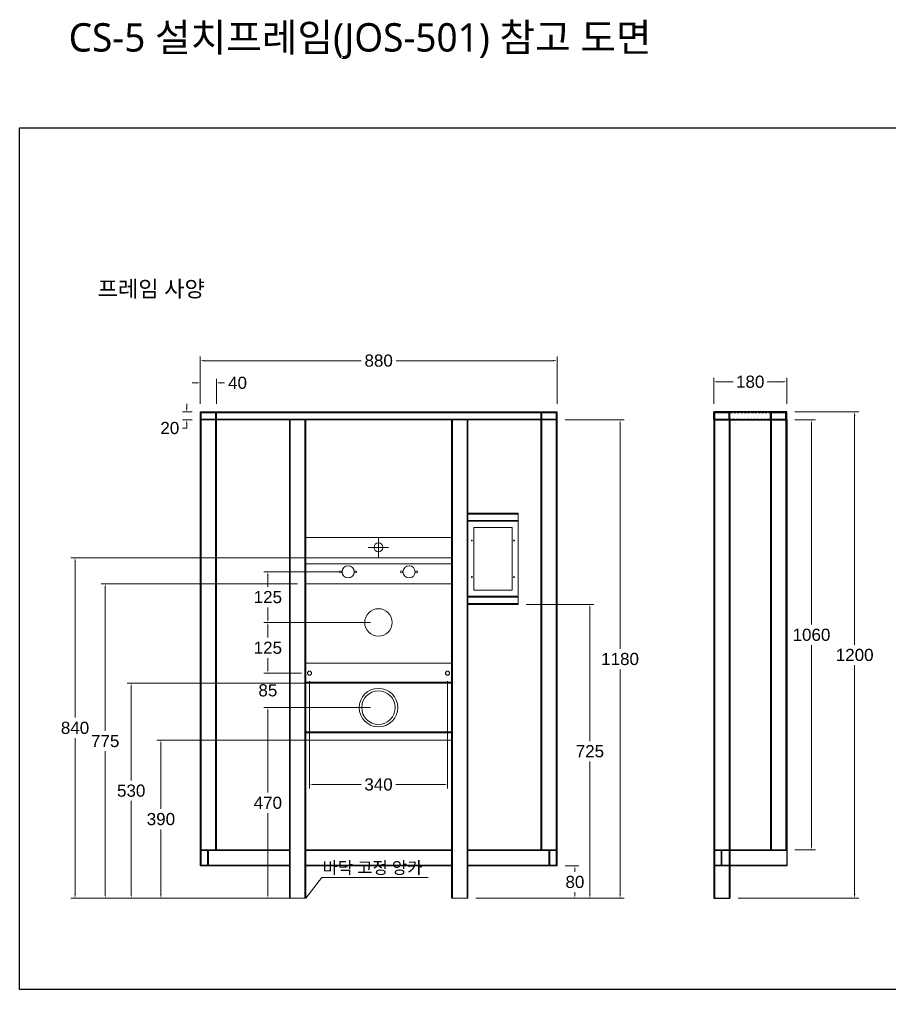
# Model space of a CAD drawing. Header units: millimetres. Extents: x 7794 to 16513, y 4519 to 7467.
# Drawn here: x 12441 to 14587, y 5073 to 7466 of the extents above; entities that cross this region are included whole.
import ezdxf
from ezdxf.lldxf.tags import DXFTag

# ---------------------------------------------------------------- set-up
doc = ezdxf.new("R2010")
doc.units = ezdxf.units.MM
doc.linetypes.add('HIDDENX2', pattern=[0.75, 0.5, -0.25])
for name, color, linetype in [('2', 2, 'Continuous'), ('AZ-DIML', 7, 'Continuous'), ('DWG', 7, 'Continuous'), ('WIN', 4, 'Continuous'), ('XREF-1F-TOILET PLAN(STR)$0$STR-BEAM', 15, 'Continuous'), ('위생', 3, 'Continuous')]:
    doc.layers.add(name, color=color, linetype=linetype)
doc.layers.add('3_text', color=3, linetype='Continuous', lineweight=9)
doc.styles.add('GHS', font='romans', dxfattribs={"bigfont": 'ghs'})
doc.styles.add('ROMANS', font='NanumGothic.ttf')
doc.styles.get("Standard").update_dxf_attribs({"font": 'arial.ttf'})
tags = doc.linetypes.add('DASHED2', pattern=[9.525, 6.35, -3.175]).pattern_tags.tags
tags[6:7] = [DXFTag(74, 4), DXFTag(75, 0), DXFTag(340, '0'), DXFTag(46, 1.0), DXFTag(50, 0.0), DXFTag(44, 0.0), DXFTag(45, 0.0)]
tags[4:5] = [DXFTag(74, 4), DXFTag(75, 0), DXFTag(340, '0'), DXFTag(46, 1.0), DXFTag(50, 0.0), DXFTag(44, 0.0), DXFTag(45, 0.0)]
doc.dimstyles.get("Standard").update_dxf_attribs({"dimtxt": 0.18, "dimasz": 0.18, "dimexe": 0.18, "dimexo": 0.0625, "dimgap": 0.09, "dimtad": 0, "dimtih": 1, "dimtoh": 1, "dimdec": 4, "dimzin": 0, "dimdsep": 46, "dimtxsty": 'Standard', "dimcen": 0.09, "dimadec": 0, "dimazin": 0, "dimtfac": 1, "dimtdec": 4, "dimtofl": 0, "dimtmove": 0, "dimatfit": 3, "dimfxl": 0, "dimtolj": 1, "dimtzin": 0, "dimarcsym": 0})
doc.dimstyles.new('Standard$0', dxfattribs={"dimtxt": 0.18, "dimasz": 0.18, "dimexe": 0.18, "dimexo": 0.0625, "dimgap": 0.09, "dimtad": 0, "dimtih": 1, "dimtoh": 1, "dimdec": 4, "dimzin": 0, "dimdsep": 46, "dimtxsty": 'Standard', "dimcen": 0.09, "dimadec": 0, "dimazin": 0, "dimtfac": 1, "dimtdec": 4, "dimtofl": 0, "dimtmove": 0, "dimatfit": 3, "dimfxl": 0, "dimtolj": 1, "dimtzin": 0, "dimarcsym": 0})

# ---------------------------------------------------------------- blocks, each defined once
blk = doc.blocks.new('*D40')
at = {"color": 0, "linetype": 'Continuous', "lineweight": 0}
for p, q in [((13786.7, 5378.4), (13820.6, 5378.4)), ((13810.6, 5368.4), (13810.6, 5364)), ((13810.6, 5308.9), (13810.6, 5313.3)), ((13566.5, 5298.9), (13820.6, 5298.9))]:
    blk.add_line(p, q, dxfattribs=at)
at = {"color": 0, "linetype": 'Continuous'}
for points in [[(13808.9, 5368.4), (13812.2, 5368.4), (13810.6, 5378.4)], [(13808.9, 5308.9), (13812.2, 5308.9), (13810.6, 5298.9)]]:
    blk.add_solid(points, dxfattribs=at)
at = {"layer": 'Defpoints', "color": 0, "linetype": 'Continuous'}
for p in [(13766.7, 5378.4), (13810.6, 5378.4), (13546.5, 5298.9)]:
    blk.add_point(p, dxfattribs=at)
at = {"color": 0, "linetype": 'Continuous', "lineweight": 0, "insert": (13810.6, 5338.7), "char_height": 30, "attachment_point": 5}
blk.add_mtext('\\A1;80', dxfattribs=at)
blk = doc.blocks.new('*D41')
at = {"color": 0, "linetype": 'Continuous', "lineweight": 0}
for p, q in [((13690.5, 6023.4), (13857.6, 6023.4)), ((13847.6, 6013.4), (13847.6, 5686.5)), ((13847.6, 5308.9), (13847.6, 5635.8)), ((13566.5, 5298.9), (13857.6, 5298.9))]:
    blk.add_line(p, q, dxfattribs=at)
at = {"color": 0, "linetype": 'Continuous'}
for points in [[(13845.9, 6013.4), (13849.3, 6013.4), (13847.6, 6023.4)], [(13845.9, 5308.9), (13849.3, 5308.9), (13847.6, 5298.9)]]:
    blk.add_solid(points, dxfattribs=at)
at = {"layer": 'Defpoints', "color": 0, "linetype": 'Continuous'}
for p in [(13670.5, 6023.4), (13847.6, 6023.4), (13546.5, 5298.9)]:
    blk.add_point(p, dxfattribs=at)
at = {"color": 0, "linetype": 'Continuous', "lineweight": 0, "insert": (13847.6, 5661.2), "char_height": 30, "attachment_point": 5}
blk.add_mtext('\\A1;725', dxfattribs=at)
blk = doc.blocks.new('*D42')
at = {"color": 0, "linetype": 'Continuous', "lineweight": 0}
for p, q in [((13142.9, 5688.8), (12779.7, 5688.8)), ((12789.7, 5678.8), (12789.7, 5519.2)), ((12789.7, 5308.9), (12789.7, 5468.5)), ((13086.7, 5298.9), (12779.7, 5298.9))]:
    blk.add_line(p, q, dxfattribs=at)
at = {"color": 0, "linetype": 'Continuous'}
for points in [[(12788, 5678.8), (12791.3, 5678.8), (12789.7, 5688.8)], [(12788, 5308.9), (12791.3, 5308.9), (12789.7, 5298.9)]]:
    blk.add_solid(points, dxfattribs=at)
at = {"layer": 'Defpoints', "color": 0, "linetype": 'Continuous'}
for p in [(13162.9, 5688.8), (12789.7, 5298.9), (13106.7, 5298.9)]:
    blk.add_point(p, dxfattribs=at)
at = {"color": 0, "linetype": 'Continuous', "lineweight": 0, "insert": (12789.7, 5493.8), "char_height": 30, "attachment_point": 5}
blk.add_mtext('\\A1;390', dxfattribs=at)
blk = doc.blocks.new('*D43')
at = {"color": 0, "linetype": 'Continuous', "lineweight": 0}
for p, q in [((13183.8, 5829), (12706.4, 5829)), ((12716.4, 5819), (12716.4, 5589.3)), ((12716.4, 5308.9), (12716.4, 5538.6)), ((13086.7, 5298.9), (12706.4, 5298.9))]:
    blk.add_line(p, q, dxfattribs=at)
at = {"color": 0, "linetype": 'Continuous'}
for points in [[(12714.7, 5819), (12718, 5819), (12716.4, 5829)], [(12714.7, 5308.9), (12718, 5308.9), (12716.4, 5298.9)]]:
    blk.add_solid(points, dxfattribs=at)
at = {"layer": 'Defpoints', "color": 0, "linetype": 'Continuous'}
for p in [(13203.8, 5829), (12716.4, 5298.9), (13106.7, 5298.9)]:
    blk.add_point(p, dxfattribs=at)
at = {"color": 0, "linetype": 'Continuous', "lineweight": 0, "insert": (12716.4, 5563.9), "char_height": 30, "attachment_point": 5}
blk.add_mtext('\\A1;530', dxfattribs=at)
blk = doc.blocks.new('*D44')
at = {"color": 0, "linetype": 'Continuous', "lineweight": 0}
for p, q in [((13786.7, 6478.4), (13932, 6478.4)), ((13922, 6468.4), (13922, 5914)), ((13922, 5308.9), (13922, 5863.3)), ((13566.5, 5298.9), (13932, 5298.9))]:
    blk.add_line(p, q, dxfattribs=at)
at = {"color": 0, "linetype": 'Continuous'}
for points in [[(13920.4, 6468.4), (13923.7, 6468.4), (13922, 6478.4)], [(13920.4, 5308.9), (13923.7, 5308.9), (13922, 5298.9)]]:
    blk.add_solid(points, dxfattribs=at)
at = {"layer": 'Defpoints', "color": 0, "linetype": 'Continuous'}
for p in [(13766.7, 6478.4), (13922, 6478.4), (13546.5, 5298.9)]:
    blk.add_point(p, dxfattribs=at)
at = {"color": 0, "linetype": 'Continuous', "lineweight": 0, "insert": (13922, 5888.7), "char_height": 30, "attachment_point": 5}
blk.add_mtext('\\A1;1180', dxfattribs=at)
blk = doc.blocks.new('*D45')
at = {"color": 0, "linetype": 'Continuous', "lineweight": 0}
for p, q in [((13126.7, 6073.9), (12642.3, 6073.9)), ((12652.3, 6063.9), (12652.3, 5711.6)), ((12652.3, 5308.9), (12652.3, 5661.1)), ((13086.7, 5298.9), (12642.3, 5298.9))]:
    blk.add_line(p, q, dxfattribs=at)
at = {"color": 0, "linetype": 'Continuous'}
for points in [[(12650.6, 6063.9), (12654, 6063.9), (12652.3, 6073.9)], [(12650.6, 5308.9), (12654, 5308.9), (12652.3, 5298.9)]]:
    blk.add_solid(points, dxfattribs=at)
at = {"layer": 'Defpoints', "color": 0, "linetype": 'Continuous'}
for p in [(13146.7, 6073.9), (12652.3, 5298.9), (13106.7, 5298.9)]:
    blk.add_point(p, dxfattribs=at)
at = {"color": 0, "linetype": 'Continuous', "lineweight": 0, "insert": (12652.3, 5686.4), "char_height": 30, "attachment_point": 5}
blk.add_mtext('\\A1;775', dxfattribs=at)
blk = doc.blocks.new('*D46')
at = {"color": 0, "linetype": 'Continuous', "lineweight": 0}
for p, q in [((13182.7, 6138.6), (12567.9, 6138.6)), ((12577.9, 6128.6), (12577.9, 5744.1)), ((12577.9, 5308.9), (12577.9, 5693.4)), ((13086.7, 5298.9), (12567.9, 5298.9))]:
    blk.add_line(p, q, dxfattribs=at)
at = {"color": 0, "linetype": 'Continuous'}
for points in [[(12576.2, 6128.6), (12579.6, 6128.6), (12577.9, 6138.6)], [(12576.2, 5308.9), (12579.6, 5308.9), (12577.9, 5298.9)]]:
    blk.add_solid(points, dxfattribs=at)
at = {"layer": 'Defpoints', "color": 0, "linetype": 'Continuous'}
for p in [(13202.7, 6138.6), (12577.9, 5298.9), (13106.7, 5298.9)]:
    blk.add_point(p, dxfattribs=at)
at = {"color": 0, "linetype": 'Continuous', "lineweight": 0, "insert": (12577.9, 5718.8), "char_height": 30, "attachment_point": 5}
blk.add_mtext('\\A1;840', dxfattribs=at)
blk = doc.blocks.new('*D47')
at = {"color": 0, "linetype": 'Continuous', "lineweight": 0}
for p, q in [((14152.9, 6518.4), (14152.9, 6582.6)), ((14332.9, 6518.4), (14332.9, 6582.6)), ((14162.9, 6572.6), (14201.2, 6572.6)), ((14322.9, 6572.6), (14284.6, 6572.6))]:
    blk.add_line(p, q, dxfattribs=at)
at = {"color": 0, "linetype": 'Continuous'}
for points in [[(14162.9, 6574.3), (14162.9, 6570.9), (14152.9, 6572.6)], [(14322.9, 6574.3), (14322.9, 6570.9), (14332.9, 6572.6)]]:
    blk.add_solid(points, dxfattribs=at)
at = {"layer": 'Defpoints', "color": 0, "linetype": 'Continuous'}
for p in [(14332.9, 6572.6), (14152.9, 6498.4), (14332.9, 6498.4)]:
    blk.add_point(p, dxfattribs=at)
at = {"color": 0, "linetype": 'Continuous', "lineweight": 0, "insert": (14242.9, 6572.6), "char_height": 30, "attachment_point": 5}
blk.add_mtext('\\A1;180', dxfattribs=at)
blk = doc.blocks.new('*D48')
at = {"color": 0, "linetype": 'Continuous', "lineweight": 0}
for p, q in [((14352.9, 6498.4), (14510.5, 6498.4)), ((14500.5, 6488.4), (14500.5, 5924)), ((14500.5, 5308.9), (14500.5, 5873.3)), ((14212.9, 5298.9), (14510.5, 5298.9))]:
    blk.add_line(p, q, dxfattribs=at)
at = {"color": 0, "linetype": 'Continuous'}
for points in [[(14498.8, 6488.4), (14502.2, 6488.4), (14500.5, 6498.4)], [(14498.8, 5308.9), (14502.2, 5308.9), (14500.5, 5298.9)]]:
    blk.add_solid(points, dxfattribs=at)
at = {"layer": 'Defpoints', "color": 0, "linetype": 'Continuous'}
for p in [(14332.9, 6498.4), (14192.9, 5298.9), (14500.5, 5298.9)]:
    blk.add_point(p, dxfattribs=at)
at = {"color": 0, "linetype": 'Continuous', "lineweight": 0, "insert": (14500.5, 5898.7), "char_height": 30, "attachment_point": 5}
blk.add_mtext('\\A1;1200', dxfattribs=at)
blk = doc.blocks.new('*D49')
at = {"color": 0, "linetype": 'Continuous', "lineweight": 0}
for p, q in [((14352.9, 6478.4), (14404, 6478.4)), ((14394, 6468.4), (14394, 5973.8)), ((14394, 5428.4), (14394, 5923.1)), ((14352.9, 5418.4), (14404, 5418.4))]:
    blk.add_line(p, q, dxfattribs=at)
at = {"color": 0, "linetype": 'Continuous'}
for points in [[(14392.4, 6468.4), (14395.7, 6468.4), (14394, 6478.4)], [(14392.4, 5428.4), (14395.7, 5428.4), (14394, 5418.4)]]:
    blk.add_solid(points, dxfattribs=at)
at = {"layer": 'Defpoints', "color": 0, "linetype": 'Continuous'}
for p in [(14332.9, 6478.4), (14332.9, 5418.4), (14394, 5418.4)]:
    blk.add_point(p, dxfattribs=at)
at = {"color": 0, "linetype": 'Continuous', "lineweight": 0, "insert": (14394, 5948.4), "char_height": 30, "attachment_point": 5}
blk.add_mtext('\\A1;1060', dxfattribs=at)
blk = doc.blocks.new('*D50')
at = {"color": 0, "linetype": 'Continuous', "lineweight": 0}
for p, q in [((12886.7, 6518.4), (12886.7, 6634.7)), ((13766.7, 6518.4), (13766.7, 6634.7)), ((12896.7, 6624.7), (13283.6, 6624.7)), ((13756.7, 6624.7), (13369.8, 6624.7))]:
    blk.add_line(p, q, dxfattribs=at)
at = {"color": 0, "linetype": 'Continuous'}
for points in [[(12896.7, 6626.4), (12896.7, 6623), (12886.7, 6624.7)], [(13756.7, 6626.4), (13756.7, 6623), (13766.7, 6624.7)]]:
    blk.add_solid(points, dxfattribs=at)
at = {"layer": 'Defpoints', "color": 0, "linetype": 'Continuous'}
for p in [(13766.7, 6624.7), (12886.7, 6498.4), (13766.7, 6498.4)]:
    blk.add_point(p, dxfattribs=at)
at = {"color": 0, "linetype": 'Continuous', "lineweight": 0, "insert": (13326.7, 6624.7), "char_height": 30, "attachment_point": 5}
blk.add_mtext('\\A1;880', dxfattribs=at)
blk = doc.blocks.new('*D51')
at = {"color": 0, "linetype": 'Continuous', "lineweight": 0}
for p, q in [((13264.8, 5768.9), (13043.4, 5768.9)), ((13053.4, 5758.9), (13053.4, 5559.2)), ((13053.4, 5308.9), (13053.4, 5508.6)), ((13126.7, 5298.9), (13043.4, 5298.9))]:
    blk.add_line(p, q, dxfattribs=at)
at = {"color": 0, "linetype": 'Continuous'}
for points in [[(13051.7, 5758.9), (13055.1, 5758.9), (13053.4, 5768.9)], [(13051.7, 5308.9), (13055.1, 5308.9), (13053.4, 5298.9)]]:
    blk.add_solid(points, dxfattribs=at)
at = {"layer": 'Defpoints', "color": 0, "linetype": 'Continuous'}
for p in [(13053.4, 5768.9), (13284.8, 5768.9), (13146.7, 5298.9)]:
    blk.add_point(p, dxfattribs=at)
at = {"color": 0, "linetype": 'Continuous', "lineweight": 0, "insert": (13053.4, 5533.9), "char_height": 30, "attachment_point": 5}
blk.add_mtext('\\A1;470', dxfattribs=at)
blk = doc.blocks.new('*D52')
at = {"color": 0, "linetype": 'Continuous', "lineweight": 0}
for p, q in [((13053.4, 5863.9), (13053.4, 5873.9)), ((13136.2, 5853.9), (13043.4, 5853.9)), ((13306.2, 5768.9), (13043.4, 5768.9)), ((13053.4, 5758.9), (13053.4, 5748.9))]:
    blk.add_line(p, q, dxfattribs=at)
at = {"color": 0, "linetype": 'Continuous'}
for points in [[(13051.7, 5863.9), (13055.1, 5863.9), (13053.4, 5853.9)], [(13051.7, 5758.9), (13055.1, 5758.9), (13053.4, 5768.9)]]:
    blk.add_solid(points, dxfattribs=at)
at = {"layer": 'Defpoints', "color": 0, "linetype": 'Continuous'}
for p in [(13053.4, 5853.9), (13156.2, 5853.9), (13326.2, 5768.9)]:
    blk.add_point(p, dxfattribs=at)
at = {"color": 0, "linetype": 'Continuous', "lineweight": 0, "insert": (13053.4, 5811.4), "char_height": 30, "attachment_point": 5}
blk.add_mtext('\\A1;85', dxfattribs=at)
blk = doc.blocks.new('*D53')
at = {"color": 0, "linetype": 'Continuous', "lineweight": 0}
for p, q in [((13306.2, 5978.9), (13043.4, 5978.9)), ((13053.4, 5968.9), (13053.4, 5941.7)), ((13053.4, 5863.9), (13053.4, 5891.1)), ((13136.2, 5853.9), (13043.4, 5853.9))]:
    blk.add_line(p, q, dxfattribs=at)
at = {"color": 0, "linetype": 'Continuous'}
for points in [[(13051.7, 5968.9), (13055.1, 5968.9), (13053.4, 5978.9)], [(13051.7, 5863.9), (13055.1, 5863.9), (13053.4, 5853.9)]]:
    blk.add_solid(points, dxfattribs=at)
at = {"layer": 'Defpoints', "color": 0, "linetype": 'Continuous'}
for p in [(13053.4, 5978.9), (13326.2, 5978.9), (13156.2, 5853.9)]:
    blk.add_point(p, dxfattribs=at)
at = {"color": 0, "linetype": 'Continuous', "lineweight": 0, "insert": (13053.4, 5916.4), "char_height": 30, "attachment_point": 5}
blk.add_mtext('\\A1;125', dxfattribs=at)
blk = doc.blocks.new('*D54')
at = {"color": 0, "linetype": 'Continuous', "lineweight": 0}
for p, q in [((13231.6, 6103.9), (13043.4, 6103.9)), ((13053.4, 6093.9), (13053.4, 6066.7)), ((13053.4, 5988.9), (13053.4, 6016.1)), ((13306.2, 5978.9), (13043.4, 5978.9))]:
    blk.add_line(p, q, dxfattribs=at)
at = {"color": 0, "linetype": 'Continuous'}
for points in [[(13051.7, 6093.9), (13055.1, 6093.9), (13053.4, 6103.9)], [(13051.7, 5988.9), (13055.1, 5988.9), (13053.4, 5978.9)]]:
    blk.add_solid(points, dxfattribs=at)
at = {"layer": 'Defpoints', "color": 0, "linetype": 'Continuous'}
for p in [(13053.4, 6103.9), (13251.6, 6103.9), (13326.2, 5978.9)]:
    blk.add_point(p, dxfattribs=at)
at = {"color": 0, "linetype": 'Continuous', "lineweight": 0, "insert": (13053.4, 6041.4), "char_height": 30, "attachment_point": 5}
blk.add_mtext('\\A1;125', dxfattribs=at)
blk = doc.blocks.new('*D55')
at = {"color": 0, "linetype": 'Continuous', "lineweight": 0}
for p, q in [((13156.2, 5833.9), (13156.2, 5569.2)), ((13496.4, 5833.9), (13496.4, 5569.2)), ((13166.2, 5579.2), (13283.2, 5579.2)), ((13486.4, 5579.2), (13369.4, 5579.2))]:
    blk.add_line(p, q, dxfattribs=at)
at = {"color": 0, "linetype": 'Continuous'}
for points in [[(13166.2, 5580.9), (13166.2, 5577.6), (13156.2, 5579.2)], [(13486.4, 5580.9), (13486.4, 5577.6), (13496.4, 5579.2)]]:
    blk.add_solid(points, dxfattribs=at)
at = {"layer": 'Defpoints', "color": 0, "linetype": 'Continuous'}
for p in [(13156.2, 5853.9), (13496.4, 5853.9), (13496.4, 5579.2)]:
    blk.add_point(p, dxfattribs=at)
at = {"color": 0, "linetype": 'Continuous', "lineweight": 0, "insert": (13326.3, 5579.2), "char_height": 30, "attachment_point": 5}
blk.add_mtext('\\A1;340', dxfattribs=at)
blk = doc.blocks.new('*D56')
at = {"color": 0, "linetype": 'Continuous', "lineweight": 0}
for p, q in [((12876.7, 6569.9), (12866.7, 6569.9)), ((12886.7, 6518.4), (12886.7, 6579.9)), ((12926.7, 6518.4), (12926.7, 6579.9)), ((12936.7, 6569.9), (12946.7, 6569.9))]:
    blk.add_line(p, q, dxfattribs=at)
at = {"color": 0, "linetype": 'Continuous'}
for points in [[(12876.7, 6571.6), (12876.7, 6568.2), (12886.7, 6569.9)], [(12936.7, 6571.6), (12936.7, 6568.2), (12926.7, 6569.9)]]:
    blk.add_solid(points, dxfattribs=at)
at = {"layer": 'Defpoints', "color": 0, "linetype": 'Continuous'}
for p in [(12926.7, 6569.9), (12886.7, 6498.4), (12926.7, 6498.4)]:
    blk.add_point(p, dxfattribs=at)
at = {"color": 0, "linetype": 'Continuous', "lineweight": 0, "insert": (12978.7, 6569.9), "char_height": 30, "attachment_point": 5}
blk.add_mtext('\\A1;40', dxfattribs=at)
blk = doc.blocks.new('*D57')
at = {"color": 0, "linetype": 'Continuous', "lineweight": 0}
for p, q in [((12853.3, 6508.4), (12853.3, 6518.4)), ((12866.7, 6498.4), (12843.3, 6498.4)), ((12866.7, 6478.4), (12843.3, 6478.4)), ((12853.3, 6468.4), (12853.3, 6458.4)), ((12853.3, 6458.4), (12843.3, 6458.4))]:
    blk.add_line(p, q, dxfattribs=at)
at = {"color": 0, "linetype": 'Continuous'}
for points in [[(12851.6, 6508.4), (12855, 6508.4), (12853.3, 6498.4)], [(12851.6, 6468.4), (12855, 6468.4), (12853.3, 6478.4)]]:
    blk.add_solid(points, dxfattribs=at)
at = {"layer": 'Defpoints', "color": 0, "linetype": 'Continuous'}
for p in [(12886.7, 6498.4), (12853.3, 6478.4), (12886.7, 6478.4)]:
    blk.add_point(p, dxfattribs=at)
at = {"color": 0, "linetype": 'Continuous', "lineweight": 0, "insert": (12811.6, 6458.4), "char_height": 30, "attachment_point": 5}
blk.add_mtext('\\A1;20', dxfattribs=at)

msp = doc.modelspace()

# ---------------------------------------------------------------- linework, layer by layer
at = {"color": 0}
for p, q in [((14152.9, 6478.43), (14152.9, 5298.9)), ((14192.9, 6478.43), (14192.9, 5973.43)), ((14192.9, 6478.43), (14192.9, 5298.9)), ((14292.9, 6478.43), (14292.9, 5418.43)), ((14332.9, 6478.43), (14332.9, 5973.43)), ((14332.9, 6478.43), (14332.9, 5378.43))]:
    msp.add_line(p, q, dxfattribs=at)
at = {"color": 1, "linetype": 'DASHED2'}
for p, q in [((14154.9, 6478.43), (14154.9, 5983.73)), ((14154.9, 6478.43), (14154.9, 5298.9)), ((14190.9, 6478.43), (14190.9, 5993.64)), ((14190.9, 6478.43), (14190.9, 5298.9)), ((14294.9, 6478.43), (14294.9, 5983.73)), ((14294.9, 6478.43), (14294.9, 5418.43)), ((14330.9, 6478.43), (14330.9, 5993.64)), ((14330.9, 6478.43), (14330.9, 5418.43))]:
    msp.add_line(p, q, dxfattribs=at)
msp.add_line((14192.9, 5634.05), (14192.9, 5298.9))
at = {"color": 2}
msp.add_lwpolyline([(12440.73, 7199.21), (16512.81, 7199.21), (16512.81, 5073.33), (12440.73, 5073.33)], close=True, dxfattribs=at)
at = {"layer": '3_text', "color": 0}
msp.add_line((14192.9, 5489), (14192.9, 5298.9), dxfattribs=at)
at = {"layer": 'AZ-DIML'}
msp.add_line((14152.9, 5607.89), (14152.9, 5353.89), dxfattribs=at)
at = {"layer": 'DWG', "linetype": 'ByBlock', "lineweight": 5}
for p, q in [((13766.68, 6498.43), (12886.68, 6498.43)), ((13766.68, 6498.43), (12886.68, 6498.43)), ((12886.68, 6498.43), (12886.68, 6478.43)), ((12886.68, 6478.43), (12886.68, 6498.43)), ((12886.68, 6478.43), (12886.68, 6498.43)), ((12886.68, 6498.43), (12886.68, 6478.43)), ((12926.68, 6498.43), (12886.68, 6498.43)), ((12888.68, 6496.43), (12888.68, 6480.43)), ((12924.68, 6496.43), (12888.68, 6496.43)), ((12924.68, 6480.43), (12924.68, 6496.43)), ((12926.68, 6478.43), (12926.68, 6498.43)), ((12926.68, 6478.43), (12926.68, 6498.43)), ((13726.68, 6478.43), (13726.68, 6498.43)), ((13726.68, 6478.43), (13726.68, 6498.43)), ((13726.68, 6498.43), (13726.68, 6478.43)), ((13766.68, 6498.43), (13726.68, 6498.43)), ((13728.68, 6496.43), (13728.68, 6480.43)), ((13764.68, 6496.43), (13728.68, 6496.43)), ((13764.68, 6480.43), (13764.68, 6496.43)), ((13766.68, 6478.43), (13766.68, 6498.43)), ((13766.68, 6478.43), (13766.68, 6498.43)), ((12886.68, 6478.43), (13766.68, 6478.43)), ((12886.68, 6478.43), (12886.68, 5418.43)), ((12886.68, 6478.43), (12926.68, 6478.43)), ((12886.68, 6478.43), (12926.68, 6478.43)), ((12888.68, 6480.43), (12924.68, 6480.43)), ((12926.68, 5418.43), (12926.68, 6478.43)), ((13106.68, 6478.43), (13106.68, 5298.9)), ((13146.68, 5298.9), (13146.68, 6478.43)), ((13506.52, 6478.43), (13506.52, 5298.9)), ((13546.52, 5298.9), (13546.52, 6478.43)), ((13726.68, 5418.43), (13726.68, 6478.43)), ((13726.68, 6478.43), (13766.68, 6478.43)), ((13726.68, 6478.43), (13766.68, 6478.43)), ((13728.68, 6480.43), (13764.68, 6480.43)), ((13766.68, 6478.43), (13766.68, 5418.43)), ((13670.52, 6248.43), (13546.52, 6248.43)), ((13670.52, 6246.43), (13546.52, 6246.43)), ((13670.52, 6248.43), (13670.52, 6043.43)), ((13670.52, 6023.43), (13670.52, 6248.43)), ((13670.52, 6230.43), (13546.52, 6230.43)), ((13670.52, 6228.43), (13546.52, 6228.43)), ((13546.52, 6228.43), (13546.52, 6043.43)), ((13655.52, 6213.43), (13561.52, 6213.43)), ((13561.52, 6213.43), (13561.52, 6058.43)), ((13655.52, 6213.43), (13655.52, 6058.43)), ((13146.68, 6188.61), (13506.52, 6188.61)), ((13326.18, 6138.61), (13326.18, 6188.6)), ((13350.58, 6164.2), (13300.59, 6164.2)), ((13506.52, 6138.61), (13146.68, 6138.61)), ((13146.68, 6123.87), (13506.52, 6123.87)), ((13506.52, 6073.87), (13146.68, 6073.87)), ((13655.52, 6058.43), (13561.52, 6058.43)), ((13670.52, 6043.43), (13546.52, 6043.43)), ((13670.52, 6043.43), (13546.52, 6043.43)), ((13670.52, 6041.43), (13546.52, 6041.43)), ((13670.52, 6025.43), (13546.52, 6025.43)), ((13670.52, 6023.43), (13546.52, 6023.43)), ((13146.68, 5878.76), (13506.52, 5878.76)), ((13146.68, 5831.59), (13506.52, 5831.59)), ((13146.68, 5828.95), (13506.52, 5828.95)), ((13146.68, 5708.76), (13506.52, 5708.76)), ((13146.68, 5706.76), (13506.52, 5706.76)), ((13146.68, 5688.76), (13506.52, 5688.76)), ((13106.68, 5418.43), (12886.68, 5418.43)), ((13106.68, 5418.43), (12886.68, 5418.43)), ((12886.68, 5418.43), (12886.68, 5378.43)), ((12906.68, 5418.43), (12886.68, 5418.43)), ((12886.68, 5418.43), (12886.68, 5378.43)), ((12886.68, 5418.43), (12906.68, 5418.43)), ((12886.68, 5418.43), (12906.68, 5418.43)), ((12906.68, 5418.43), (12886.68, 5418.43)), ((12886.68, 5418.43), (12886.68, 5378.43)), ((12904.68, 5416.43), (12888.68, 5416.43)), ((12888.68, 5416.43), (12888.68, 5380.43)), ((12904.68, 5380.43), (12904.68, 5416.43)), ((12906.68, 5378.43), (12906.68, 5418.43)), ((13506.52, 5418.43), (13146.68, 5418.43)), ((13506.52, 5418.43), (13146.68, 5418.43)), ((13546.52, 5418.43), (13766.68, 5418.43)), ((13746.52, 5418.43), (13766.52, 5418.43)), ((13766.52, 5418.43), (13746.52, 5418.43)), ((13766.52, 5418.43), (13746.52, 5418.43)), ((13746.52, 5418.43), (13766.52, 5418.43)), ((13746.52, 5378.43), (13746.52, 5418.43)), ((13748.52, 5416.43), (13764.52, 5416.43)), ((13748.52, 5380.43), (13748.52, 5416.43)), ((13764.52, 5416.43), (13764.52, 5380.43)), ((13766.52, 5418.43), (13766.52, 5378.43)), ((13766.52, 5418.43), (13766.52, 5378.43)), ((13766.52, 5418.43), (13766.52, 5378.43)), ((13766.68, 5418.43), (13766.68, 5378.43)), ((14152.9, 5418.43), (14172.9, 5418.43)), ((14172.9, 5418.43), (14152.9, 5418.43)), ((14172.9, 5418.43), (14152.9, 5418.43)), ((14152.9, 5418.43), (14172.9, 5418.43)), ((14152.9, 5378.43), (14152.9, 5418.43)), ((14154.9, 5416.43), (14170.9, 5416.43)), ((14154.9, 5380.43), (14154.9, 5416.43)), ((14170.9, 5416.43), (14170.9, 5380.43)), ((14172.9, 5418.43), (14172.9, 5378.43)), ((14172.9, 5418.43), (14172.9, 5378.43)), ((14172.9, 5418.43), (14172.9, 5378.43)), ((14173.06, 5418.43), (14173.06, 5378.43)), ((14173.06, 5418.43), (14332.9, 5418.43)), ((12886.68, 5378.43), (13106.68, 5378.43)), ((12886.68, 5378.43), (12906.68, 5378.43)), ((12886.68, 5378.43), (12906.68, 5378.43)), ((12888.68, 5380.43), (12904.68, 5380.43)), ((13146.68, 5378.43), (13506.52, 5378.43)), ((13546.52, 5378.43), (13766.68, 5378.43)), ((13766.52, 5378.43), (13746.52, 5378.43)), ((13766.52, 5378.43), (13746.52, 5378.43)), ((13764.52, 5380.43), (13748.52, 5380.43)), ((14172.9, 5378.43), (14152.9, 5378.43)), ((14172.9, 5378.43), (14152.9, 5378.43)), ((14170.9, 5380.43), (14154.9, 5380.43)), ((14173.06, 5378.43), (14332.9, 5378.43)), ((13106.68, 5298.9), (13146.68, 5298.9)), ((13506.52, 5298.9), (13546.52, 5298.9))]:
    msp.add_line(p, q, dxfattribs=at)
at = {"layer": 'DWG', "color": 1, "linetype": 'DASHED2', "lineweight": 5}
for p, q in [((13726.68, 6496.43), (12926.68, 6496.43)), ((12888.68, 6478.43), (12888.68, 5418.43)), ((12924.68, 5418.43), (12924.68, 6478.43)), ((12926.68, 6480.43), (13726.68, 6480.43)), ((13108.68, 6478.43), (13108.68, 5298.9)), ((13144.68, 5298.9), (13144.68, 6478.43)), ((13508.52, 6478.43), (13508.52, 5298.9)), ((13544.52, 5298.9), (13544.52, 6478.43)), ((13728.68, 5418.43), (13728.68, 6478.43)), ((13764.68, 6478.43), (13764.68, 5418.43)), ((13106.68, 5416.43), (12886.68, 5416.43)), ((13506.52, 5416.43), (13146.68, 5416.43)), ((13766.68, 5416.43), (13546.52, 5416.43)), ((14332.9, 5416.43), (14173.06, 5416.43)), ((12886.68, 5380.43), (13106.68, 5380.43)), ((13146.68, 5380.43), (13506.52, 5380.43)), ((13546.52, 5380.43), (13766.68, 5380.43)), ((14173.06, 5380.43), (14332.9, 5380.43))]:
    msp.add_line(p, q, dxfattribs=at)
at = {"layer": 'DWG', "color": 0, "linetype": 'ByBlock'}
for p, q in [((14152.9, 6478.43), (14152.9, 6498.43)), ((14152.9, 6498.43), (14152.9, 6478.43)), ((14192.9, 6498.43), (14152.9, 6498.43)), ((14154.9, 6496.43), (14154.9, 6480.43)), ((14190.9, 6496.43), (14154.9, 6496.43)), ((14190.9, 6480.43), (14190.9, 6496.43)), ((14192.9, 6478.43), (14192.9, 6498.43)), ((14292.9, 6478.43), (14292.9, 6498.43)), ((14292.9, 6498.43), (14292.9, 6478.43)), ((14332.9, 6498.43), (14292.9, 6498.43)), ((14294.9, 6496.43), (14294.9, 6480.43)), ((14330.9, 6496.43), (14294.9, 6496.43)), ((14330.9, 6480.43), (14330.9, 6496.43)), ((14332.9, 6478.43), (14332.9, 6498.43)), ((14152.9, 6478.43), (14192.9, 6478.43)), ((14152.9, 6478.43), (14192.9, 6478.43)), ((14154.9, 6480.43), (14190.9, 6480.43)), ((14292.9, 6478.43), (14332.9, 6478.43)), ((14292.9, 6478.43), (14332.9, 6478.43)), ((14294.9, 6480.43), (14330.9, 6480.43))]:
    msp.add_line(p, q, dxfattribs=at)
at = {"layer": 'DWG', "linetype": 'ByBlock', "lineweight": 5}
for centre, radius in [((13326.18, 6164.2), 11), ((13556.52, 6180.93), 1), ((13660.52, 6180.93), 1), ((13232.6, 6103.87), 2.5), ((13251.6, 6103.87), 15), ((13270.6, 6103.87), 2.5), ((13382.6, 6103.87), 2.5), ((13401.6, 6103.87), 15), ((13420.6, 6103.87), 2.5), ((13556.52, 6090.93), 1), ((13660.52, 6090.93), 1), ((13326.18, 5978.92), 34), ((13156.18, 5853.92), 5), ((13496.41, 5853.92), 5), ((13326.18, 5768.92), 47.5), ((13326.18, 5768.92), 41.39)]:
    msp.add_circle(centre, radius, dxfattribs=at)
at = {"layer": 'WIN', "color": 0}
msp.add_line((14152.9, 5298.9), (14192.9, 5298.9), dxfattribs=at)
at = {"layer": 'XREF-1F-TOILET PLAN(STR)$0$STR-BEAM', "color": 0}
msp.add_line((14312.9, 6498.43), (14152.9, 6498.43), dxfattribs=at)
at = {"layer": '위생', "color": 0}
for p, q in [((14312.9, 6498.43), (14152.9, 6498.43)), ((14152.9, 6478.43), (14152.9, 6498.43)), ((14292.9, 6478.43), (14292.9, 6498.43)), ((14332.9, 6478.43), (14332.9, 6498.43)), ((14152.9, 6478.43), (14312.9, 6478.43))]:
    msp.add_line(p, q, dxfattribs=at)
at = {"layer": '위생', "color": 1, "linetype": 'HIDDENX2'}
for p, q in [((14312.9, 6496.43), (14192.9, 6496.43)), ((14192.9, 6480.43), (14312.9, 6480.43))]:
    msp.add_line(p, q, dxfattribs=at)

# ---------------------------------------------------------------- texts
at = {"insert": (12562.15, 7457.14), "char_height": 70, "width": 2483.6766, "attachment_point": 1, "style": 'GHS'}
msp.add_mtext('{\\fNanumGothic|b0|i0|c129|p50;CS-5 설치프레임(JOS-501) 참고 도면}', dxfattribs=at)
at = {"color": 3, "linetype": 'Continuous', "lineweight": 0, "insert": (13188.39, 5372.41), "char_height": 30, "attachment_point": 4, "style": 'ROMANS'}
msp.add_mtext('바닥 고정 앙카', dxfattribs=at)
at = {"layer": '2', "insert": (12633.55, 6799.95), "char_height": 40, "width": 647.7366, "attachment_point": 4, "style": 'ROMANS'}
msp.add_mtext('프레임 사양', dxfattribs=at)

# ---------------------------------------------------------------- dimensions: what is measured, and where the dimension line sits
at = {"color": 3, "linetype": 'Continuous', "lineweight": 0}
for base, p2, picture, middle in [((13766.68, 6624.71), (13766.68, 6498.43), '*D50', (13326.68, 6624.71)), ((12926.68, 6569.89), (12926.68, 6498.43), '*D56', (12978.72, 6569.89))]:
    dim = msp.add_linear_dim(base=base, p1=(12886.68, 6498.43), p2=p2, dimstyle='Standard$0', override={"dimtxt": 30, "dimasz": 10, "dimexe": 10, "dimexo": 20, "dimgap": 10, "dimdec": 0, "dimlwd": 0, "dimlwe": 0, "dimarcsym": 1}, dxfattribs=at)
    dim.commit()
    dim.dimension.update_dxf_attribs({"geometry": picture, "text_midpoint": middle, "dimtype": 160})
for base, p1, p2, picture, middle in [((14332.9, 6572.59), (14152.9, 6498.43), (14332.9, 6498.43), '*D47', (14242.9, 6572.59)), ((13496.41, 5579.25), (13156.18, 5853.92), (13496.41, 5853.92), '*D55', (13326.29, 5579.25))]:
    dim = msp.add_linear_dim(base=base, p1=p1, p2=p2, dimstyle='Standard$0', override={"dimtxt": 30, "dimasz": 10, "dimexe": 10, "dimexo": 20, "dimgap": 10, "dimdec": 0, "dimlwd": 0, "dimlwe": 0, "dimarcsym": 1}, dxfattribs=at)
    dim.commit()
    dim.dimension.update_dxf_attribs({"geometry": picture, "text_midpoint": middle})
for base, p1, p2, picture, middle in [((12853.3, 6478.43), (12886.68, 6498.43), (12886.68, 6478.43), '*D57', (12811.61, 6458.43)), ((14500.5, 5298.9), (14332.9, 6498.43), (14192.9, 5298.9), '*D48', (14500.5, 5898.67)), ((13922.03, 6478.43), (13546.52, 5298.9), (13766.68, 6478.43), '*D44', (13922.03, 5888.67)), ((14394.04, 5418.43), (14332.9, 6478.43), (14332.9, 5418.43), '*D49', (14394.04, 5948.43)), ((12652.31, 5298.9), (13146.68, 6073.87), (13106.68, 5298.9), '*D45', (12652.31, 5686.38)), ((13847.61, 6023.43), (13546.52, 5298.9), (13670.52, 6023.43), '*D41', (13847.61, 5661.17)), ((12716.37, 5298.9), (13203.85, 5828.95), (13106.68, 5298.9), '*D43', (12716.37, 5563.93)), ((12789.65, 5298.9), (13162.87, 5688.76), (13106.68, 5298.9), '*D42', (12789.65, 5493.83)), ((13810.58, 5378.43), (13546.52, 5298.9), (13766.68, 5378.43), '*D40', (13810.58, 5338.67))]:
    dim = msp.add_linear_dim(base=base, p1=p1, p2=p2, angle=90, dimstyle='Standard$0', override={"dimtxt": 30, "dimasz": 10, "dimexe": 10, "dimexo": 20, "dimgap": 10, "dimdec": 0, "dimlwd": 0, "dimlwe": 0, "dimarcsym": 1}, dxfattribs=at)
    dim.commit()
    dim.dimension.update_dxf_attribs({"geometry": picture, "text_midpoint": middle, "dimtype": 160})
for base, p1, p2, picture, middle in [((12577.9, 5298.9), (13202.71, 6138.61), (13106.68, 5298.9), '*D46', (12577.9, 5718.75)), ((13053.39, 6103.87), (13326.18, 5978.92), (13251.6, 6103.87), '*D54', (13053.39, 6041.4)), ((13053.39, 5978.92), (13156.18, 5853.92), (13326.18, 5978.92), '*D53', (13053.39, 5916.42)), ((13053.39, 5853.92), (13326.18, 5768.92), (13156.18, 5853.92), '*D52', (13053.39, 5811.42)), ((13053.39, 5768.92), (13146.68, 5298.9), (13284.79, 5768.92), '*D51', (13053.39, 5533.91))]:
    dim = msp.add_linear_dim(base=base, p1=p1, p2=p2, angle=90, dimstyle='Standard$0', override={"dimtxt": 30, "dimasz": 10, "dimexe": 10, "dimexo": 20, "dimgap": 10, "dimdec": 0, "dimlwd": 0, "dimlwe": 0, "dimarcsym": 1}, dxfattribs=at)
    dim.commit()
    dim.dimension.update_dxf_attribs({"geometry": picture, "text_midpoint": middle})

# ---------------------------------------------------------------- leaders
msp.add_leader([(13146.68, 5298.9), (13186.55, 5350.12), (13448.53, 5350.12)], dimstyle='Standard', override={"dimtxt": 20, "dimasz": 10, "dimexe": 10, "dimexo": 20, "dimgap": 10, "dimdec": 0, "dimlwd": 0, "dimlwe": 0, "dimarcsym": 1}, dxfattribs=at)

doc.saveas('drawing.dxf')
